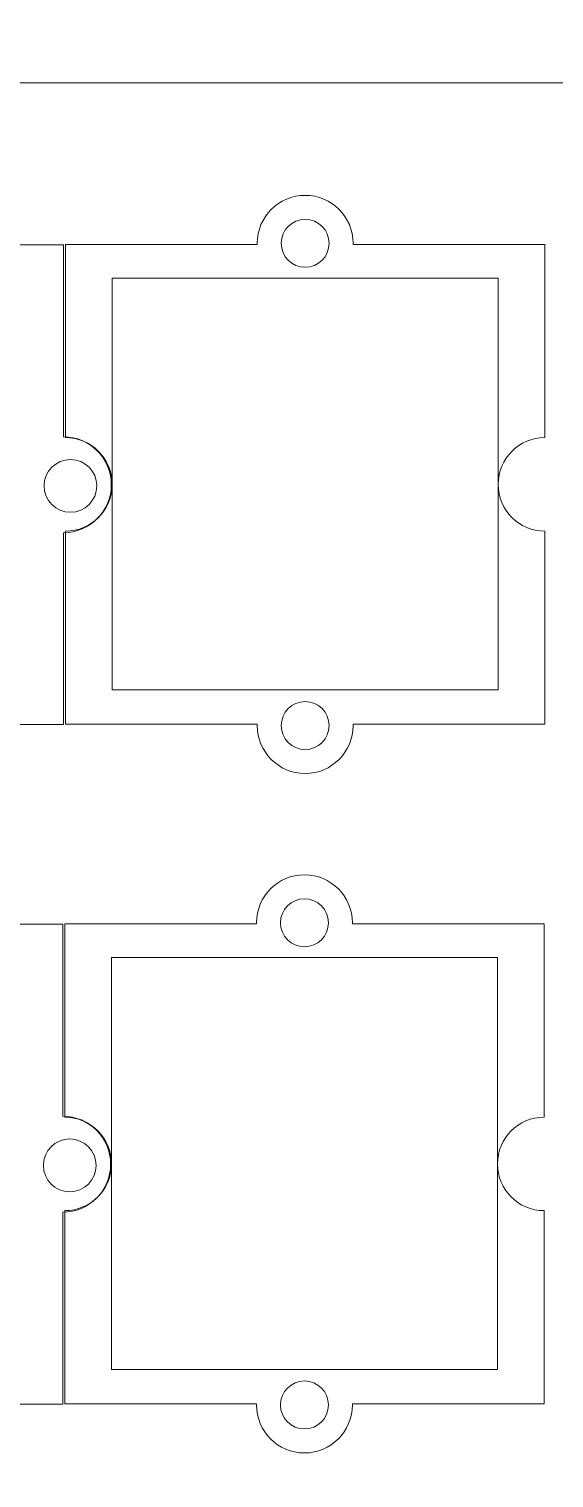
# Model space of a CAD drawing. Header units: millimetres. Extents: x 323 to 983, y 59 to 560.
# Drawn here: x 430.7 to 452.6, y 102.6 to 163 of the extents above; entities that cross this region are included whole.
import ezdxf

# ---------------------------------------------------------------- set-up
doc = ezdxf.new("R2010")
doc.units = ezdxf.units.MM
doc.header["$MEASUREMENT"] = 0
doc.layers.add('layer 1', color=7, linetype='Continuous')

msp = doc.modelspace()

# ---------------------------------------------------------------- linework, layer by layer
at = {"layer": 'layer 1', "color": 142, "lineweight": 9}
msp.add_open_spline([(332.7743, 558.5647), (332.7743, 558.5647), (612.7743, 558.5647), (612.7743, 558.5647), (612.7743, 558.5647), (615.4248, 558.5664), (617.9674, 557.5151), (619.8428, 555.6421), (619.8428, 555.6421), (621.7182, 553.7691), (622.7727, 551.2152), (622.7743, 548.5647), (622.7743, 548.5647), (622.7743, 548.5647), (622.7743, 68.5647), (622.7743, 68.5647), (622.7743, 68.5647), (622.776, 65.9143), (621.7247, 63.3717), (619.8517, 61.4963), (619.8517, 61.4963), (617.9787, 59.6209), (615.4248, 58.5664), (612.7743, 58.5647), (612.7743, 58.5647), (612.7743, 58.5647), (332.7743, 58.5647), (332.7743, 58.5647), (332.7743, 58.5647), (330.1239, 58.5631), (327.5813, 59.6144), (325.7059, 61.4873), (325.7059, 61.4873), (323.8305, 63.3603), (322.776, 65.9143), (322.7743, 68.5647), (322.7743, 68.5647), (322.7743, 68.5647), (322.7743, 548.5647), (322.7743, 548.5647), (322.7743, 548.5647), (322.7727, 551.2152), (323.824, 553.7578), (325.6969, 555.6332), (325.6969, 555.6332), (327.5699, 557.5086), (330.1239, 558.5631), (332.7743, 558.5647)], degree=3, knots=[0, 0, 0, 0, 0.0833333, 0.0833333, 0.0833333, 0.0833333, 0.1666667, 0.1666667, 0.1666667, 0.1666667, 0.25, 0.25, 0.25, 0.25, 0.3333333, 0.3333333, 0.3333333, 0.3333333, 0.4166667, 0.4166667, 0.4166667, 0.4166667, 0.5, 0.5, 0.5, 0.5, 0.5833333, 0.5833333, 0.5833333, 0.5833333, 0.6666667, 0.6666667, 0.6666667, 0.6666667, 0.75, 0.75, 0.75, 0.75, 0.8333333, 0.8333333, 0.8333333, 0.8333333, 0.9166667, 0.9166667, 0.9166667, 0.9166667, 1, 1, 1, 1], dxfattribs=at)
at = {"layer": 'layer 1', "lineweight": 9}
msp.add_open_spline([(383.238, 160.7919), (383.238, 160.7919), (593.3409, 160.7919), (593.3409, 160.7919), (593.3409, 160.7919), (595.9914, 160.7935), (598.534, 159.7422), (600.4094, 157.8693), (600.4094, 157.8693), (602.2847, 155.9963), (603.3393, 153.4423), (603.3409, 150.7919), (603.3409, 150.7919), (603.3409, 150.7919), (603.3409, 78.6181), (603.3409, 78.6181), (603.3409, 78.6181), (603.3426, 75.9676), (602.2913, 73.425), (600.4183, 71.5496), (600.4183, 71.5496), (598.5453, 69.6743), (595.9914, 68.6198), (593.3409, 68.6181), (593.3409, 68.6181), (593.3409, 68.6181), (356.6204, 68.6181), (356.6204, 68.6181), (356.6204, 68.6181), (353.9699, 68.6164), (351.4273, 69.6677), (349.552, 71.5407), (349.552, 71.5407), (347.6766, 73.4137), (346.6221, 75.9676), (346.6204, 78.6181), (346.6204, 78.6181), (346.6204, 78.6181), (346.6204, 150.7919), (346.6204, 150.7919), (346.6204, 150.7919), (346.6188, 153.4423), (347.67, 155.9849), (349.543, 157.8603), (349.543, 157.8603), (351.416, 159.7357), (353.9699, 160.7902), (356.6204, 160.7919), (356.6204, 160.7919), (356.6204, 160.7919), (383.238, 160.7919), (383.238, 160.7919)], degree=3, knots=[0, 0, 0, 0, 0.0769231, 0.0769231, 0.0769231, 0.0769231, 0.1538462, 0.1538462, 0.1538462, 0.1538462, 0.2307692, 0.2307692, 0.2307692, 0.2307692, 0.3076923, 0.3076923, 0.3076923, 0.3076923, 0.3846154, 0.3846154, 0.3846154, 0.3846154, 0.4615385, 0.4615385, 0.4615385, 0.4615385, 0.5384615, 0.5384615, 0.5384615, 0.5384615, 0.6153846, 0.6153846, 0.6153846, 0.6153846, 0.6923077, 0.6923077, 0.6923077, 0.6923077, 0.7692308, 0.7692308, 0.7692308, 0.7692308, 0.8461538, 0.8461538, 0.8461538, 0.8461538, 0.9230769, 0.9230769, 0.9230769, 0.9230769, 1, 1, 1, 1], dxfattribs=at)
at = {"layer": 'layer 1', "color": 22, "lineweight": 9}
for points, knots in [([(412.0927, 154.032), (412.0927, 154.032), (420.0927, 154.032), (420.0927, 154.032), (420.0927, 154.032), (420.0927, 152.9276), (420.9883, 152.032), (422.0928, 152.032), (422.0928, 152.032), (423.1971, 152.032), (424.0927, 152.9276), (424.0927, 154.032), (424.0927, 154.032), (424.0927, 154.032), (432.0927, 154.032), (432.0927, 154.032), (432.0927, 154.032), (432.0927, 154.032), (432.0927, 146.032), (432.0927, 146.032), (432.0927, 146.032), (432.0927, 146.032), (432.0928, 146.032), (432.0928, 146.032), (432.0928, 146.032), (433.1971, 146.032), (434.0927, 145.1364), (434.0927, 144.032), (434.0927, 144.032), (434.0927, 142.9276), (433.1971, 142.032), (432.0928, 142.032), (432.0928, 142.032), (432.0928, 142.032), (432.0927, 142.032), (432.0927, 142.032), (432.0927, 142.032), (432.0927, 142.032), (432.0927, 134.032), (432.0927, 134.032), (432.0927, 134.032), (432.0927, 134.032), (424.0927, 134.032), (424.0927, 134.032), (424.0927, 134.032), (424.0927, 135.1364), (423.1971, 136.032), (422.0928, 136.032), (422.0928, 136.032), (420.9883, 136.032), (420.0927, 135.1364), (420.0927, 134.032), (420.0927, 134.032), (420.0927, 134.032), (412.0927, 134.032), (412.0927, 134.032), (412.0927, 134.032), (412.0927, 134.032), (404.0927, 134.032), (404.0927, 134.032), (404.0927, 134.032), (404.0927, 132.9276), (403.1971, 132.032), (402.0928, 132.032), (402.0928, 132.032), (400.9883, 132.032), (400.0927, 132.9276), (400.0927, 134.032), (400.0927, 134.032), (400.0927, 134.032), (392.0927, 134.032), (392.0927, 134.032), (392.0927, 134.032), (392.0927, 134.032), (392.0927, 142.032), (392.0927, 142.032), (392.0927, 142.032), (392.0927, 142.032), (392.0928, 142.032), (392.0928, 142.032), (392.0928, 142.032), (393.1971, 142.032), (394.0927, 142.9276), (394.0927, 144.032), (394.0927, 144.032), (394.0927, 145.1364), (393.1971, 146.032), (392.0928, 146.032), (392.0928, 146.032), (392.0928, 146.032), (392.0927, 146.032), (392.0927, 146.032), (392.0927, 146.032), (392.0927, 146.032), (392.0927, 154.032), (392.0927, 154.032), (392.0927, 154.032), (392.0927, 154.032), (400.0927, 154.032), (400.0927, 154.032), (400.0927, 154.032), (400.0927, 155.1364), (400.9883, 156.032), (402.0928, 156.032), (402.0928, 156.032), (403.1971, 156.032), (404.0927, 155.1364), (404.0927, 154.032), (404.0927, 154.032), (404.0927, 154.032), (412.0927, 154.032), (412.0927, 154.032)], [0, 0, 0, 0, 0.0357143, 0.0357143, 0.0357143, 0.0357143, 0.0714286, 0.0714286, 0.0714286, 0.0714286, 0.1071429, 0.1071429, 0.1071429, 0.1071429, 0.1428571, 0.1428571, 0.1428571, 0.1428571, 0.1785714, 0.1785714, 0.1785714, 0.1785714, 0.2142857, 0.2142857, 0.2142857, 0.2142857, 0.25, 0.25, 0.25, 0.25, 0.2857143, 0.2857143, 0.2857143, 0.2857143, 0.3214286, 0.3214286, 0.3214286, 0.3214286, 0.3571429, 0.3571429, 0.3571429, 0.3571429, 0.3928571, 0.3928571, 0.3928571, 0.3928571, 0.4285714, 0.4285714, 0.4285714, 0.4285714, 0.4642857, 0.4642857, 0.4642857, 0.4642857, 0.5, 0.5, 0.5, 0.5, 0.5357143, 0.5357143, 0.5357143, 0.5357143, 0.5714286, 0.5714286, 0.5714286, 0.5714286, 0.6071429, 0.6071429, 0.6071429, 0.6071429, 0.6428571, 0.6428571, 0.6428571, 0.6428571, 0.6785714, 0.6785714, 0.6785714, 0.6785714, 0.7142857, 0.7142857, 0.7142857, 0.7142857, 0.75, 0.75, 0.75, 0.75, 0.7857143, 0.7857143, 0.7857143, 0.7857143, 0.8214286, 0.8214286, 0.8214286, 0.8214286, 0.8571429, 0.8571429, 0.8571429, 0.8571429, 0.8928571, 0.8928571, 0.8928571, 0.8928571, 0.9285714, 0.9285714, 0.9285714, 0.9285714, 0.9642857, 0.9642857, 0.9642857, 0.9642857, 1, 1, 1, 1]), ([(440.1797, 133.9959), (440.1797, 133.9959), (440.1804, 134.0451), (440.1804, 134.0451), (440.1804, 134.0451), (440.1804, 134.0451), (432.1797, 134.0451), (432.1797, 134.0451), (432.1797, 134.0451), (432.1797, 134.0451), (432.1797, 142.0951), (432.1797, 142.0951), (432.1797, 142.0951), (433.2564, 142.0951), (434.1297, 142.9684), (434.1297, 144.0451), (434.1297, 144.0451), (434.1297, 145.1218), (433.2564, 145.9951), (432.1797, 145.9951), (432.1797, 145.9951), (432.1797, 145.9951), (432.1797, 154.0451), (432.1797, 154.0451), (432.1797, 154.0451), (432.1797, 154.0451), (440.1804, 154.0451), (440.1804, 154.0451), (440.1804, 154.0451), (440.1804, 154.0451), (440.1797, 154.0951), (440.1797, 154.0951), (440.1797, 154.0951), (440.1797, 155.1994), (441.0754, 156.0951), (442.1797, 156.0951), (442.1797, 156.0951), (443.284, 156.0951), (444.1797, 155.1994), (444.1797, 154.0951), (444.1797, 154.0951), (444.1797, 154.0951), (444.179, 154.0451), (444.179, 154.0451), (444.179, 154.0451), (444.179, 154.0451), (452.1797, 154.0451), (452.1797, 154.0451), (452.1797, 154.0451), (452.1797, 154.0451), (452.1797, 145.9951), (452.1797, 145.9951), (452.1797, 145.9951), (451.103, 145.9951), (450.2297, 145.1218), (450.2297, 144.0451), (450.2297, 144.0451), (450.2297, 142.9684), (451.103, 142.0951), (452.1797, 142.0951), (452.1797, 142.0951), (452.1797, 142.0951), (452.1797, 134.0451), (452.1797, 134.0451), (452.1797, 134.0451), (452.1797, 134.0451), (444.179, 134.0451), (444.179, 134.0451), (444.179, 134.0451), (444.179, 134.0451), (444.1797, 133.9959), (444.1797, 133.9959), (444.1797, 133.9959), (444.1797, 132.8916), (443.284, 131.9951), (442.1797, 131.9951), (442.1797, 131.9951), (441.0754, 131.9951), (440.1797, 132.8916), (440.1797, 133.9959)], [0, 0, 0, 0, 0.05, 0.05, 0.05, 0.05, 0.1, 0.1, 0.1, 0.1, 0.15, 0.15, 0.15, 0.15, 0.2, 0.2, 0.2, 0.2, 0.25, 0.25, 0.25, 0.25, 0.3, 0.3, 0.3, 0.3, 0.35, 0.35, 0.35, 0.35, 0.4, 0.4, 0.4, 0.4, 0.45, 0.45, 0.45, 0.45, 0.5, 0.5, 0.5, 0.5, 0.55, 0.55, 0.55, 0.55, 0.6, 0.6, 0.6, 0.6, 0.65, 0.65, 0.65, 0.65, 0.7, 0.7, 0.7, 0.7, 0.75, 0.75, 0.75, 0.75, 0.8, 0.8, 0.8, 0.8, 0.85, 0.85, 0.85, 0.85, 0.9, 0.9, 0.9, 0.9, 0.95, 0.95, 0.95, 0.95, 1, 1, 1, 1]), ([(412.0634, 125.7087), (412.0634, 125.7087), (420.0634, 125.7087), (420.0634, 125.7087), (420.0634, 125.7087), (420.0634, 124.6043), (420.959, 123.7087), (422.0635, 123.7087), (422.0635, 123.7087), (423.1678, 123.7087), (424.0634, 124.6043), (424.0634, 125.7087), (424.0634, 125.7087), (424.0634, 125.7087), (432.0634, 125.7087), (432.0634, 125.7087), (432.0634, 125.7087), (432.0634, 125.7087), (432.0634, 117.7087), (432.0634, 117.7087), (432.0634, 117.7087), (432.0634, 117.7087), (432.0635, 117.7087), (432.0635, 117.7087), (432.0635, 117.7087), (433.1678, 117.7087), (434.0634, 116.8131), (434.0634, 115.7087), (434.0634, 115.7087), (434.0634, 114.6043), (433.1678, 113.7087), (432.0635, 113.7087), (432.0635, 113.7087), (432.0635, 113.7087), (432.0634, 113.7087), (432.0634, 113.7087), (432.0634, 113.7087), (432.0634, 113.7087), (432.0634, 105.7087), (432.0634, 105.7087), (432.0634, 105.7087), (432.0634, 105.7087), (424.0634, 105.7087), (424.0634, 105.7087), (424.0634, 105.7087), (424.0634, 106.8131), (423.1678, 107.7087), (422.0635, 107.7087), (422.0635, 107.7087), (420.959, 107.7087), (420.0634, 106.8131), (420.0634, 105.7087), (420.0634, 105.7087), (420.0634, 105.7087), (412.0634, 105.7087), (412.0634, 105.7087), (412.0634, 105.7087), (412.0634, 105.7087), (404.0634, 105.7087), (404.0634, 105.7087), (404.0634, 105.7087), (404.0634, 104.6043), (403.1678, 103.7087), (402.0635, 103.7087), (402.0635, 103.7087), (400.959, 103.7087), (400.0634, 104.6043), (400.0634, 105.7087), (400.0634, 105.7087), (400.0634, 105.7087), (392.0634, 105.7087), (392.0634, 105.7087), (392.0634, 105.7087), (392.0634, 105.7087), (392.0634, 113.7087), (392.0634, 113.7087), (392.0634, 113.7087), (392.0634, 113.7087), (392.0635, 113.7087), (392.0635, 113.7087), (392.0635, 113.7087), (393.1678, 113.7087), (394.0634, 114.6043), (394.0634, 115.7087), (394.0634, 115.7087), (394.0634, 116.8131), (393.1678, 117.7087), (392.0635, 117.7087), (392.0635, 117.7087), (392.0635, 117.7087), (392.0634, 117.7087), (392.0634, 117.7087), (392.0634, 117.7087), (392.0634, 117.7087), (392.0634, 125.7087), (392.0634, 125.7087), (392.0634, 125.7087), (392.0634, 125.7087), (400.0634, 125.7087), (400.0634, 125.7087), (400.0634, 125.7087), (400.0634, 126.8131), (400.959, 127.7087), (402.0635, 127.7087), (402.0635, 127.7087), (403.1678, 127.7087), (404.0634, 126.8131), (404.0634, 125.7087), (404.0634, 125.7087), (404.0634, 125.7087), (412.0634, 125.7087), (412.0634, 125.7087)], [0, 0, 0, 0, 0.0357143, 0.0357143, 0.0357143, 0.0357143, 0.0714286, 0.0714286, 0.0714286, 0.0714286, 0.1071429, 0.1071429, 0.1071429, 0.1071429, 0.1428571, 0.1428571, 0.1428571, 0.1428571, 0.1785714, 0.1785714, 0.1785714, 0.1785714, 0.2142857, 0.2142857, 0.2142857, 0.2142857, 0.25, 0.25, 0.25, 0.25, 0.2857143, 0.2857143, 0.2857143, 0.2857143, 0.3214286, 0.3214286, 0.3214286, 0.3214286, 0.3571429, 0.3571429, 0.3571429, 0.3571429, 0.3928571, 0.3928571, 0.3928571, 0.3928571, 0.4285714, 0.4285714, 0.4285714, 0.4285714, 0.4642857, 0.4642857, 0.4642857, 0.4642857, 0.5, 0.5, 0.5, 0.5, 0.5357143, 0.5357143, 0.5357143, 0.5357143, 0.5714286, 0.5714286, 0.5714286, 0.5714286, 0.6071429, 0.6071429, 0.6071429, 0.6071429, 0.6428571, 0.6428571, 0.6428571, 0.6428571, 0.6785714, 0.6785714, 0.6785714, 0.6785714, 0.7142857, 0.7142857, 0.7142857, 0.7142857, 0.75, 0.75, 0.75, 0.75, 0.7857143, 0.7857143, 0.7857143, 0.7857143, 0.8214286, 0.8214286, 0.8214286, 0.8214286, 0.8571429, 0.8571429, 0.8571429, 0.8571429, 0.8928571, 0.8928571, 0.8928571, 0.8928571, 0.9285714, 0.9285714, 0.9285714, 0.9285714, 0.9642857, 0.9642857, 0.9642857, 0.9642857, 1, 1, 1, 1]), ([(440.1505, 105.6726), (440.1505, 105.6726), (440.1512, 105.7218), (440.1512, 105.7218), (440.1512, 105.7218), (440.1512, 105.7218), (432.1505, 105.7218), (432.1505, 105.7218), (432.1505, 105.7218), (432.1505, 105.7218), (432.1505, 113.7718), (432.1505, 113.7718), (432.1505, 113.7718), (433.2272, 113.7718), (434.1005, 114.6451), (434.1005, 115.7218), (434.1005, 115.7218), (434.1005, 116.7985), (433.2272, 117.6718), (432.1505, 117.6718), (432.1505, 117.6718), (432.1505, 117.6718), (432.1505, 125.7218), (432.1505, 125.7218), (432.1505, 125.7218), (432.1505, 125.7218), (440.1512, 125.7218), (440.1512, 125.7218), (440.1512, 125.7218), (440.1512, 125.7218), (440.1505, 125.7718), (440.1505, 125.7718), (440.1505, 125.7718), (440.1505, 126.8761), (441.0462, 127.7718), (442.1505, 127.7718), (442.1505, 127.7718), (443.2548, 127.7718), (444.1505, 126.8761), (444.1505, 125.7718), (444.1505, 125.7718), (444.1505, 125.7718), (444.1498, 125.7218), (444.1498, 125.7218), (444.1498, 125.7218), (444.1498, 125.7218), (452.1505, 125.7218), (452.1505, 125.7218), (452.1505, 125.7218), (452.1505, 125.7218), (452.1505, 117.6718), (452.1505, 117.6718), (452.1505, 117.6718), (451.0738, 117.6718), (450.2005, 116.7985), (450.2005, 115.7218), (450.2005, 115.7218), (450.2005, 114.6451), (451.0738, 113.7718), (452.1505, 113.7718), (452.1505, 113.7718), (452.1505, 113.7718), (452.1505, 105.7218), (452.1505, 105.7218), (452.1505, 105.7218), (452.1505, 105.7218), (444.1498, 105.7218), (444.1498, 105.7218), (444.1498, 105.7218), (444.1498, 105.7218), (444.1505, 105.6726), (444.1505, 105.6726), (444.1505, 105.6726), (444.1505, 104.5683), (443.2548, 103.6718), (442.1505, 103.6718), (442.1505, 103.6718), (441.0462, 103.6718), (440.1505, 104.5683), (440.1505, 105.6726)], [0, 0, 0, 0, 0.05, 0.05, 0.05, 0.05, 0.1, 0.1, 0.1, 0.1, 0.15, 0.15, 0.15, 0.15, 0.2, 0.2, 0.2, 0.2, 0.25, 0.25, 0.25, 0.25, 0.3, 0.3, 0.3, 0.3, 0.35, 0.35, 0.35, 0.35, 0.4, 0.4, 0.4, 0.4, 0.45, 0.45, 0.45, 0.45, 0.5, 0.5, 0.5, 0.5, 0.55, 0.55, 0.55, 0.55, 0.6, 0.6, 0.6, 0.6, 0.65, 0.65, 0.65, 0.65, 0.7, 0.7, 0.7, 0.7, 0.75, 0.75, 0.75, 0.75, 0.8, 0.8, 0.8, 0.8, 0.85, 0.85, 0.85, 0.85, 0.9, 0.9, 0.9, 0.9, 0.95, 0.95, 0.95, 0.95, 1, 1, 1, 1])]:
    msp.add_open_spline(points, degree=3, knots=knots, dxfattribs=at)
at = {"layer": 'layer 1', "color": 250, "lineweight": 9}
for points, knots in [([(441.1797, 154.0951), (441.1797, 153.543), (441.6276, 153.0951), (442.1797, 153.0951), (442.1797, 153.0951), (442.7319, 153.0951), (443.1797, 153.543), (443.1797, 154.0951), (443.1797, 154.0951), (443.1797, 154.6473), (442.7319, 155.0951), (442.1797, 155.0951), (442.1797, 155.0951), (441.6276, 155.0951), (441.1797, 154.6473), (441.1797, 154.0951)], [0, 0, 0, 0, 0.25, 0.25, 0.25, 0.25, 0.5, 0.5, 0.5, 0.5, 0.75, 0.75, 0.75, 0.75, 1, 1, 1, 1]), ([(434.1297, 135.4783), (434.1297, 135.4783), (450.2297, 135.4783), (450.2297, 135.4783), (450.2297, 135.4783), (450.2297, 135.4783), (450.2297, 152.6483), (450.2297, 152.6483), (450.2297, 152.6483), (450.2297, 152.6483), (434.1297, 152.6483), (434.1297, 152.6483), (434.1297, 152.6483), (434.1297, 152.6483), (434.1297, 135.4783), (434.1297, 135.4783), (434.1297, 135.4783), (434.1297, 135.4783), (434.1297, 135.4783), (434.1297, 135.4783)], [0, 0, 0, 0, 0.2, 0.2, 0.2, 0.2, 0.4, 0.4, 0.4, 0.4, 0.6, 0.6, 0.6, 0.6, 0.8, 0.8, 0.8, 0.8, 1, 1, 1, 1]), ([(432.3861, 145.0838), (431.7786, 145.0838), (431.2861, 144.5913), (431.2861, 143.9838), (431.2861, 143.9838), (431.2861, 143.3763), (431.7786, 142.8838), (432.3861, 142.8838), (432.3861, 142.8838), (432.9936, 142.8838), (433.4861, 143.3763), (433.4861, 143.9838), (433.4861, 143.9838), (433.4861, 144.5913), (432.9936, 145.0838), (432.3861, 145.0838)], [0, 0, 0, 0, 0.25, 0.25, 0.25, 0.25, 0.5, 0.5, 0.5, 0.5, 0.75, 0.75, 0.75, 0.75, 1, 1, 1, 1]), ([(432.3861, 145.0838), (431.7786, 145.0838), (431.2861, 144.5913), (431.2861, 143.9838), (431.2861, 143.9838), (431.2861, 143.3763), (431.7786, 142.8838), (432.3861, 142.8838), (432.3861, 142.8838), (432.9936, 142.8838), (433.4861, 143.3763), (433.4861, 143.9838), (433.4861, 143.9838), (433.4861, 144.5913), (432.9936, 145.0838), (432.3861, 145.0838)], [0, 0, 0, 0, 0.25, 0.25, 0.25, 0.25, 0.5, 0.5, 0.5, 0.5, 0.75, 0.75, 0.75, 0.75, 1, 1, 1, 1]), ([(432.3861, 145.0838), (431.7786, 145.0838), (431.2861, 144.5913), (431.2861, 143.9838), (431.2861, 143.9838), (431.2861, 143.3763), (431.7786, 142.8838), (432.3861, 142.8838), (432.3861, 142.8838), (432.9936, 142.8838), (433.4861, 143.3763), (433.4861, 143.9838), (433.4861, 143.9838), (433.4861, 144.5913), (432.9936, 145.0838), (432.3861, 145.0838)], [0, 0, 0, 0, 0.25, 0.25, 0.25, 0.25, 0.5, 0.5, 0.5, 0.5, 0.75, 0.75, 0.75, 0.75, 1, 1, 1, 1]), ([(432.3861, 145.0838), (431.7786, 145.0838), (431.2861, 144.5913), (431.2861, 143.9838), (431.2861, 143.9838), (431.2861, 143.3763), (431.7786, 142.8838), (432.3861, 142.8838), (432.3861, 142.8838), (432.9936, 142.8838), (433.4861, 143.3763), (433.4861, 143.9838), (433.4861, 143.9838), (433.4861, 144.5913), (432.9936, 145.0838), (432.3861, 145.0838)], [0, 0, 0, 0, 0.25, 0.25, 0.25, 0.25, 0.5, 0.5, 0.5, 0.5, 0.75, 0.75, 0.75, 0.75, 1, 1, 1, 1]), ([(432.3861, 145.0838), (431.7786, 145.0838), (431.2861, 144.5913), (431.2861, 143.9838), (431.2861, 143.9838), (431.2861, 143.3763), (431.7786, 142.8838), (432.3861, 142.8838), (432.3861, 142.8838), (432.9936, 142.8838), (433.4861, 143.3763), (433.4861, 143.9838), (433.4861, 143.9838), (433.4861, 144.5913), (432.9936, 145.0838), (432.3861, 145.0838)], [0, 0, 0, 0, 0.25, 0.25, 0.25, 0.25, 0.5, 0.5, 0.5, 0.5, 0.75, 0.75, 0.75, 0.75, 1, 1, 1, 1]), ([(432.3861, 145.0838), (431.7786, 145.0838), (431.2861, 144.5913), (431.2861, 143.9838), (431.2861, 143.9838), (431.2861, 143.3763), (431.7786, 142.8838), (432.3861, 142.8838), (432.3861, 142.8838), (432.9936, 142.8838), (433.4861, 143.3763), (433.4861, 143.9838), (433.4861, 143.9838), (433.4861, 144.5913), (432.9936, 145.0838), (432.3861, 145.0838)], [0, 0, 0, 0, 0.25, 0.25, 0.25, 0.25, 0.5, 0.5, 0.5, 0.5, 0.75, 0.75, 0.75, 0.75, 1, 1, 1, 1]), ([(432.3861, 145.0838), (431.7786, 145.0838), (431.2861, 144.5913), (431.2861, 143.9838), (431.2861, 143.9838), (431.2861, 143.3763), (431.7786, 142.8838), (432.3861, 142.8838), (432.3861, 142.8838), (432.9936, 142.8838), (433.4861, 143.3763), (433.4861, 143.9838), (433.4861, 143.9838), (433.4861, 144.5913), (432.9936, 145.0838), (432.3861, 145.0838)], [0, 0, 0, 0, 0.25, 0.25, 0.25, 0.25, 0.5, 0.5, 0.5, 0.5, 0.75, 0.75, 0.75, 0.75, 1, 1, 1, 1]), ([(432.3861, 145.0838), (431.7786, 145.0838), (431.2861, 144.5913), (431.2861, 143.9838), (431.2861, 143.9838), (431.2861, 143.3763), (431.7786, 142.8838), (432.3861, 142.8838), (432.3861, 142.8838), (432.9936, 142.8838), (433.4861, 143.3763), (433.4861, 143.9838), (433.4861, 143.9838), (433.4861, 144.5913), (432.9936, 145.0838), (432.3861, 145.0838)], [0, 0, 0, 0, 0.25, 0.25, 0.25, 0.25, 0.5, 0.5, 0.5, 0.5, 0.75, 0.75, 0.75, 0.75, 1, 1, 1, 1]), ([(432.3861, 145.0838), (431.7786, 145.0838), (431.2861, 144.5913), (431.2861, 143.9838), (431.2861, 143.9838), (431.2861, 143.3763), (431.7786, 142.8838), (432.3861, 142.8838), (432.3861, 142.8838), (432.9936, 142.8838), (433.4861, 143.3763), (433.4861, 143.9838), (433.4861, 143.9838), (433.4861, 144.5913), (432.9936, 145.0838), (432.3861, 145.0838)], [0, 0, 0, 0, 0.25, 0.25, 0.25, 0.25, 0.5, 0.5, 0.5, 0.5, 0.75, 0.75, 0.75, 0.75, 1, 1, 1, 1]), ([(432.3861, 145.0838), (431.7786, 145.0838), (431.2861, 144.5913), (431.2861, 143.9838), (431.2861, 143.9838), (431.2861, 143.3763), (431.7786, 142.8838), (432.3861, 142.8838), (432.3861, 142.8838), (432.9936, 142.8838), (433.4861, 143.3763), (433.4861, 143.9838), (433.4861, 143.9838), (433.4861, 144.5913), (432.9936, 145.0838), (432.3861, 145.0838)], [0, 0, 0, 0, 0.25, 0.25, 0.25, 0.25, 0.5, 0.5, 0.5, 0.5, 0.75, 0.75, 0.75, 0.75, 1, 1, 1, 1]), ([(432.3861, 145.0838), (431.7786, 145.0838), (431.2861, 144.5913), (431.2861, 143.9838), (431.2861, 143.9838), (431.2861, 143.3763), (431.7786, 142.8838), (432.3861, 142.8838), (432.3861, 142.8838), (432.9936, 142.8838), (433.4861, 143.3763), (433.4861, 143.9838), (433.4861, 143.9838), (433.4861, 144.5913), (432.9936, 145.0838), (432.3861, 145.0838)], [0, 0, 0, 0, 0.25, 0.25, 0.25, 0.25, 0.5, 0.5, 0.5, 0.5, 0.75, 0.75, 0.75, 0.75, 1, 1, 1, 1]), ([(432.3861, 145.0838), (431.7786, 145.0838), (431.2861, 144.5913), (431.2861, 143.9838), (431.2861, 143.9838), (431.2861, 143.3763), (431.7786, 142.8838), (432.3861, 142.8838), (432.3861, 142.8838), (432.9936, 142.8838), (433.4861, 143.3763), (433.4861, 143.9838), (433.4861, 143.9838), (433.4861, 144.5913), (432.9936, 145.0838), (432.3861, 145.0838)], [0, 0, 0, 0, 0.25, 0.25, 0.25, 0.25, 0.5, 0.5, 0.5, 0.5, 0.75, 0.75, 0.75, 0.75, 1, 1, 1, 1]), ([(432.3861, 145.0838), (431.7786, 145.0838), (431.2861, 144.5913), (431.2861, 143.9838), (431.2861, 143.9838), (431.2861, 143.3763), (431.7786, 142.8838), (432.3861, 142.8838), (432.3861, 142.8838), (432.9936, 142.8838), (433.4861, 143.3763), (433.4861, 143.9838), (433.4861, 143.9838), (433.4861, 144.5913), (432.9936, 145.0838), (432.3861, 145.0838)], [0, 0, 0, 0, 0.25, 0.25, 0.25, 0.25, 0.5, 0.5, 0.5, 0.5, 0.75, 0.75, 0.75, 0.75, 1, 1, 1, 1]), ([(432.3861, 145.0838), (431.7786, 145.0838), (431.2861, 144.5913), (431.2861, 143.9838), (431.2861, 143.9838), (431.2861, 143.3763), (431.7786, 142.8838), (432.3861, 142.8838), (432.3861, 142.8838), (432.9936, 142.8838), (433.4861, 143.3763), (433.4861, 143.9838), (433.4861, 143.9838), (433.4861, 144.5913), (432.9936, 145.0838), (432.3861, 145.0838)], [0, 0, 0, 0, 0.25, 0.25, 0.25, 0.25, 0.5, 0.5, 0.5, 0.5, 0.75, 0.75, 0.75, 0.75, 1, 1, 1, 1]), ([(432.3861, 145.0838), (431.7786, 145.0838), (431.2861, 144.5913), (431.2861, 143.9838), (431.2861, 143.9838), (431.2861, 143.3763), (431.7786, 142.8838), (432.3861, 142.8838), (432.3861, 142.8838), (432.9936, 142.8838), (433.4861, 143.3763), (433.4861, 143.9838), (433.4861, 143.9838), (433.4861, 144.5913), (432.9936, 145.0838), (432.3861, 145.0838)], [0, 0, 0, 0, 0.25, 0.25, 0.25, 0.25, 0.5, 0.5, 0.5, 0.5, 0.75, 0.75, 0.75, 0.75, 1, 1, 1, 1]), ([(432.3861, 145.0838), (431.7786, 145.0838), (431.2861, 144.5913), (431.2861, 143.9838), (431.2861, 143.9838), (431.2861, 143.3763), (431.7786, 142.8838), (432.3861, 142.8838), (432.3861, 142.8838), (432.9936, 142.8838), (433.4861, 143.3763), (433.4861, 143.9838), (433.4861, 143.9838), (433.4861, 144.5913), (432.9936, 145.0838), (432.3861, 145.0838)], [0, 0, 0, 0, 0.25, 0.25, 0.25, 0.25, 0.5, 0.5, 0.5, 0.5, 0.75, 0.75, 0.75, 0.75, 1, 1, 1, 1]), ([(432.3861, 145.0838), (431.7786, 145.0838), (431.2861, 144.5913), (431.2861, 143.9838), (431.2861, 143.9838), (431.2861, 143.3763), (431.7786, 142.8838), (432.3861, 142.8838), (432.3861, 142.8838), (432.9936, 142.8838), (433.4861, 143.3763), (433.4861, 143.9838), (433.4861, 143.9838), (433.4861, 144.5913), (432.9936, 145.0838), (432.3861, 145.0838)], [0, 0, 0, 0, 0.25, 0.25, 0.25, 0.25, 0.5, 0.5, 0.5, 0.5, 0.75, 0.75, 0.75, 0.75, 1, 1, 1, 1]), ([(432.3861, 145.0838), (431.7786, 145.0838), (431.2861, 144.5913), (431.2861, 143.9838), (431.2861, 143.9838), (431.2861, 143.3763), (431.7786, 142.8838), (432.3861, 142.8838), (432.3861, 142.8838), (432.9936, 142.8838), (433.4861, 143.3763), (433.4861, 143.9838), (433.4861, 143.9838), (433.4861, 144.5913), (432.9936, 145.0838), (432.3861, 145.0838)], [0, 0, 0, 0, 0.25, 0.25, 0.25, 0.25, 0.5, 0.5, 0.5, 0.5, 0.75, 0.75, 0.75, 0.75, 1, 1, 1, 1]), ([(432.3861, 145.0838), (431.7786, 145.0838), (431.2861, 144.5913), (431.2861, 143.9838), (431.2861, 143.9838), (431.2861, 143.3763), (431.7786, 142.8838), (432.3861, 142.8838), (432.3861, 142.8838), (432.9936, 142.8838), (433.4861, 143.3763), (433.4861, 143.9838), (433.4861, 143.9838), (433.4861, 144.5913), (432.9936, 145.0838), (432.3861, 145.0838)], [0, 0, 0, 0, 0.25, 0.25, 0.25, 0.25, 0.5, 0.5, 0.5, 0.5, 0.75, 0.75, 0.75, 0.75, 1, 1, 1, 1]), ([(432.3861, 145.0838), (431.7786, 145.0838), (431.2861, 144.5913), (431.2861, 143.9838), (431.2861, 143.9838), (431.2861, 143.3763), (431.7786, 142.8838), (432.3861, 142.8838), (432.3861, 142.8838), (432.9936, 142.8838), (433.4861, 143.3763), (433.4861, 143.9838), (433.4861, 143.9838), (433.4861, 144.5913), (432.9936, 145.0838), (432.3861, 145.0838)], [0, 0, 0, 0, 0.25, 0.25, 0.25, 0.25, 0.5, 0.5, 0.5, 0.5, 0.75, 0.75, 0.75, 0.75, 1, 1, 1, 1]), ([(432.3861, 145.0838), (431.7786, 145.0838), (431.2861, 144.5913), (431.2861, 143.9838), (431.2861, 143.9838), (431.2861, 143.3763), (431.7786, 142.8838), (432.3861, 142.8838), (432.3861, 142.8838), (432.9936, 142.8838), (433.4861, 143.3763), (433.4861, 143.9838), (433.4861, 143.9838), (433.4861, 144.5913), (432.9936, 145.0838), (432.3861, 145.0838)], [0, 0, 0, 0, 0.25, 0.25, 0.25, 0.25, 0.5, 0.5, 0.5, 0.5, 0.75, 0.75, 0.75, 0.75, 1, 1, 1, 1]), ([(441.1797, 133.9956), (441.1797, 134.5478), (441.6276, 134.9956), (442.1797, 134.9956), (442.1797, 134.9956), (442.7318, 134.9956), (443.1797, 134.5478), (443.1797, 133.9956), (443.1797, 133.9956), (443.1797, 133.4435), (442.7318, 132.9956), (442.1797, 132.9956), (442.1797, 132.9956), (441.6276, 132.9956), (441.1797, 133.4435), (441.1797, 133.9956)], [0, 0, 0, 0, 0.25, 0.25, 0.25, 0.25, 0.5, 0.5, 0.5, 0.5, 0.75, 0.75, 0.75, 0.75, 1, 1, 1, 1]), ([(441.1505, 125.7718), (441.1505, 125.2197), (441.5984, 124.7718), (442.1505, 124.7718), (442.1505, 124.7718), (442.7027, 124.7718), (443.1505, 125.2197), (443.1505, 125.7718), (443.1505, 125.7718), (443.1505, 126.324), (442.7027, 126.7718), (442.1505, 126.7718), (442.1505, 126.7718), (441.5984, 126.7718), (441.1505, 126.324), (441.1505, 125.7718)], [0, 0, 0, 0, 0.25, 0.25, 0.25, 0.25, 0.5, 0.5, 0.5, 0.5, 0.75, 0.75, 0.75, 0.75, 1, 1, 1, 1]), ([(434.1005, 107.155), (434.1005, 107.155), (450.2005, 107.155), (450.2005, 107.155), (450.2005, 107.155), (450.2005, 107.155), (450.2005, 124.325), (450.2005, 124.325), (450.2005, 124.325), (450.2005, 124.325), (434.1005, 124.325), (434.1005, 124.325), (434.1005, 124.325), (434.1005, 124.325), (434.1005, 107.155), (434.1005, 107.155), (434.1005, 107.155), (434.1005, 107.155), (434.1005, 107.155), (434.1005, 107.155)], [0, 0, 0, 0, 0.2, 0.2, 0.2, 0.2, 0.4, 0.4, 0.4, 0.4, 0.6, 0.6, 0.6, 0.6, 0.8, 0.8, 0.8, 0.8, 1, 1, 1, 1]), ([(432.3568, 116.7605), (431.7493, 116.7605), (431.2568, 116.268), (431.2568, 115.6605), (431.2568, 115.6605), (431.2568, 115.053), (431.7493, 114.5605), (432.3568, 114.5605), (432.3568, 114.5605), (432.9643, 114.5605), (433.4568, 115.053), (433.4568, 115.6605), (433.4568, 115.6605), (433.4568, 116.268), (432.9643, 116.7605), (432.3568, 116.7605)], [0, 0, 0, 0, 0.25, 0.25, 0.25, 0.25, 0.5, 0.5, 0.5, 0.5, 0.75, 0.75, 0.75, 0.75, 1, 1, 1, 1]), ([(432.3568, 116.7605), (431.7493, 116.7605), (431.2568, 116.268), (431.2568, 115.6605), (431.2568, 115.6605), (431.2568, 115.053), (431.7493, 114.5605), (432.3568, 114.5605), (432.3568, 114.5605), (432.9643, 114.5605), (433.4568, 115.053), (433.4568, 115.6605), (433.4568, 115.6605), (433.4568, 116.268), (432.9643, 116.7605), (432.3568, 116.7605)], [0, 0, 0, 0, 0.25, 0.25, 0.25, 0.25, 0.5, 0.5, 0.5, 0.5, 0.75, 0.75, 0.75, 0.75, 1, 1, 1, 1]), ([(432.3568, 116.7605), (431.7493, 116.7605), (431.2568, 116.268), (431.2568, 115.6605), (431.2568, 115.6605), (431.2568, 115.053), (431.7493, 114.5605), (432.3568, 114.5605), (432.3568, 114.5605), (432.9643, 114.5605), (433.4568, 115.053), (433.4568, 115.6605), (433.4568, 115.6605), (433.4568, 116.268), (432.9643, 116.7605), (432.3568, 116.7605)], [0, 0, 0, 0, 0.25, 0.25, 0.25, 0.25, 0.5, 0.5, 0.5, 0.5, 0.75, 0.75, 0.75, 0.75, 1, 1, 1, 1]), ([(432.3568, 116.7605), (431.7493, 116.7605), (431.2568, 116.268), (431.2568, 115.6605), (431.2568, 115.6605), (431.2568, 115.053), (431.7493, 114.5605), (432.3568, 114.5605), (432.3568, 114.5605), (432.9643, 114.5605), (433.4568, 115.053), (433.4568, 115.6605), (433.4568, 115.6605), (433.4568, 116.268), (432.9643, 116.7605), (432.3568, 116.7605)], [0, 0, 0, 0, 0.25, 0.25, 0.25, 0.25, 0.5, 0.5, 0.5, 0.5, 0.75, 0.75, 0.75, 0.75, 1, 1, 1, 1]), ([(432.3568, 116.7605), (431.7493, 116.7605), (431.2568, 116.268), (431.2568, 115.6605), (431.2568, 115.6605), (431.2568, 115.053), (431.7493, 114.5605), (432.3568, 114.5605), (432.3568, 114.5605), (432.9643, 114.5605), (433.4568, 115.053), (433.4568, 115.6605), (433.4568, 115.6605), (433.4568, 116.268), (432.9643, 116.7605), (432.3568, 116.7605)], [0, 0, 0, 0, 0.25, 0.25, 0.25, 0.25, 0.5, 0.5, 0.5, 0.5, 0.75, 0.75, 0.75, 0.75, 1, 1, 1, 1]), ([(432.3568, 116.7605), (431.7493, 116.7605), (431.2568, 116.268), (431.2568, 115.6605), (431.2568, 115.6605), (431.2568, 115.053), (431.7493, 114.5605), (432.3568, 114.5605), (432.3568, 114.5605), (432.9643, 114.5605), (433.4568, 115.053), (433.4568, 115.6605), (433.4568, 115.6605), (433.4568, 116.268), (432.9643, 116.7605), (432.3568, 116.7605)], [0, 0, 0, 0, 0.25, 0.25, 0.25, 0.25, 0.5, 0.5, 0.5, 0.5, 0.75, 0.75, 0.75, 0.75, 1, 1, 1, 1]), ([(432.3568, 116.7605), (431.7493, 116.7605), (431.2568, 116.268), (431.2568, 115.6605), (431.2568, 115.6605), (431.2568, 115.053), (431.7493, 114.5605), (432.3568, 114.5605), (432.3568, 114.5605), (432.9643, 114.5605), (433.4568, 115.053), (433.4568, 115.6605), (433.4568, 115.6605), (433.4568, 116.268), (432.9643, 116.7605), (432.3568, 116.7605)], [0, 0, 0, 0, 0.25, 0.25, 0.25, 0.25, 0.5, 0.5, 0.5, 0.5, 0.75, 0.75, 0.75, 0.75, 1, 1, 1, 1]), ([(432.3568, 116.7605), (431.7493, 116.7605), (431.2568, 116.268), (431.2568, 115.6605), (431.2568, 115.6605), (431.2568, 115.053), (431.7493, 114.5605), (432.3568, 114.5605), (432.3568, 114.5605), (432.9643, 114.5605), (433.4568, 115.053), (433.4568, 115.6605), (433.4568, 115.6605), (433.4568, 116.268), (432.9643, 116.7605), (432.3568, 116.7605)], [0, 0, 0, 0, 0.25, 0.25, 0.25, 0.25, 0.5, 0.5, 0.5, 0.5, 0.75, 0.75, 0.75, 0.75, 1, 1, 1, 1]), ([(432.3568, 116.7605), (431.7493, 116.7605), (431.2568, 116.268), (431.2568, 115.6605), (431.2568, 115.6605), (431.2568, 115.053), (431.7493, 114.5605), (432.3568, 114.5605), (432.3568, 114.5605), (432.9643, 114.5605), (433.4568, 115.053), (433.4568, 115.6605), (433.4568, 115.6605), (433.4568, 116.268), (432.9643, 116.7605), (432.3568, 116.7605)], [0, 0, 0, 0, 0.25, 0.25, 0.25, 0.25, 0.5, 0.5, 0.5, 0.5, 0.75, 0.75, 0.75, 0.75, 1, 1, 1, 1]), ([(432.3568, 116.7605), (431.7493, 116.7605), (431.2568, 116.268), (431.2568, 115.6605), (431.2568, 115.6605), (431.2568, 115.053), (431.7493, 114.5605), (432.3568, 114.5605), (432.3568, 114.5605), (432.9643, 114.5605), (433.4568, 115.053), (433.4568, 115.6605), (433.4568, 115.6605), (433.4568, 116.268), (432.9643, 116.7605), (432.3568, 116.7605)], [0, 0, 0, 0, 0.25, 0.25, 0.25, 0.25, 0.5, 0.5, 0.5, 0.5, 0.75, 0.75, 0.75, 0.75, 1, 1, 1, 1]), ([(432.3568, 116.7605), (431.7493, 116.7605), (431.2568, 116.268), (431.2568, 115.6605), (431.2568, 115.6605), (431.2568, 115.053), (431.7493, 114.5605), (432.3568, 114.5605), (432.3568, 114.5605), (432.9643, 114.5605), (433.4568, 115.053), (433.4568, 115.6605), (433.4568, 115.6605), (433.4568, 116.268), (432.9643, 116.7605), (432.3568, 116.7605)], [0, 0, 0, 0, 0.25, 0.25, 0.25, 0.25, 0.5, 0.5, 0.5, 0.5, 0.75, 0.75, 0.75, 0.75, 1, 1, 1, 1]), ([(432.3568, 116.7605), (431.7493, 116.7605), (431.2568, 116.268), (431.2568, 115.6605), (431.2568, 115.6605), (431.2568, 115.053), (431.7493, 114.5605), (432.3568, 114.5605), (432.3568, 114.5605), (432.9643, 114.5605), (433.4568, 115.053), (433.4568, 115.6605), (433.4568, 115.6605), (433.4568, 116.268), (432.9643, 116.7605), (432.3568, 116.7605)], [0, 0, 0, 0, 0.25, 0.25, 0.25, 0.25, 0.5, 0.5, 0.5, 0.5, 0.75, 0.75, 0.75, 0.75, 1, 1, 1, 1]), ([(432.3568, 116.7605), (431.7493, 116.7605), (431.2568, 116.268), (431.2568, 115.6605), (431.2568, 115.6605), (431.2568, 115.053), (431.7493, 114.5605), (432.3568, 114.5605), (432.3568, 114.5605), (432.9643, 114.5605), (433.4568, 115.053), (433.4568, 115.6605), (433.4568, 115.6605), (433.4568, 116.268), (432.9643, 116.7605), (432.3568, 116.7605)], [0, 0, 0, 0, 0.25, 0.25, 0.25, 0.25, 0.5, 0.5, 0.5, 0.5, 0.75, 0.75, 0.75, 0.75, 1, 1, 1, 1]), ([(432.3568, 116.7605), (431.7493, 116.7605), (431.2568, 116.268), (431.2568, 115.6605), (431.2568, 115.6605), (431.2568, 115.053), (431.7493, 114.5605), (432.3568, 114.5605), (432.3568, 114.5605), (432.9643, 114.5605), (433.4568, 115.053), (433.4568, 115.6605), (433.4568, 115.6605), (433.4568, 116.268), (432.9643, 116.7605), (432.3568, 116.7605)], [0, 0, 0, 0, 0.25, 0.25, 0.25, 0.25, 0.5, 0.5, 0.5, 0.5, 0.75, 0.75, 0.75, 0.75, 1, 1, 1, 1]), ([(432.3568, 116.7605), (431.7493, 116.7605), (431.2568, 116.268), (431.2568, 115.6605), (431.2568, 115.6605), (431.2568, 115.053), (431.7493, 114.5605), (432.3568, 114.5605), (432.3568, 114.5605), (432.9643, 114.5605), (433.4568, 115.053), (433.4568, 115.6605), (433.4568, 115.6605), (433.4568, 116.268), (432.9643, 116.7605), (432.3568, 116.7605)], [0, 0, 0, 0, 0.25, 0.25, 0.25, 0.25, 0.5, 0.5, 0.5, 0.5, 0.75, 0.75, 0.75, 0.75, 1, 1, 1, 1]), ([(432.3568, 116.7605), (431.7493, 116.7605), (431.2568, 116.268), (431.2568, 115.6605), (431.2568, 115.6605), (431.2568, 115.053), (431.7493, 114.5605), (432.3568, 114.5605), (432.3568, 114.5605), (432.9643, 114.5605), (433.4568, 115.053), (433.4568, 115.6605), (433.4568, 115.6605), (433.4568, 116.268), (432.9643, 116.7605), (432.3568, 116.7605)], [0, 0, 0, 0, 0.25, 0.25, 0.25, 0.25, 0.5, 0.5, 0.5, 0.5, 0.75, 0.75, 0.75, 0.75, 1, 1, 1, 1]), ([(432.3568, 116.7605), (431.7493, 116.7605), (431.2568, 116.268), (431.2568, 115.6605), (431.2568, 115.6605), (431.2568, 115.053), (431.7493, 114.5605), (432.3568, 114.5605), (432.3568, 114.5605), (432.9643, 114.5605), (433.4568, 115.053), (433.4568, 115.6605), (433.4568, 115.6605), (433.4568, 116.268), (432.9643, 116.7605), (432.3568, 116.7605)], [0, 0, 0, 0, 0.25, 0.25, 0.25, 0.25, 0.5, 0.5, 0.5, 0.5, 0.75, 0.75, 0.75, 0.75, 1, 1, 1, 1]), ([(432.3568, 116.7605), (431.7493, 116.7605), (431.2568, 116.268), (431.2568, 115.6605), (431.2568, 115.6605), (431.2568, 115.053), (431.7493, 114.5605), (432.3568, 114.5605), (432.3568, 114.5605), (432.9643, 114.5605), (433.4568, 115.053), (433.4568, 115.6605), (433.4568, 115.6605), (433.4568, 116.268), (432.9643, 116.7605), (432.3568, 116.7605)], [0, 0, 0, 0, 0.25, 0.25, 0.25, 0.25, 0.5, 0.5, 0.5, 0.5, 0.75, 0.75, 0.75, 0.75, 1, 1, 1, 1]), ([(432.3568, 116.7605), (431.7493, 116.7605), (431.2568, 116.268), (431.2568, 115.6605), (431.2568, 115.6605), (431.2568, 115.053), (431.7493, 114.5605), (432.3568, 114.5605), (432.3568, 114.5605), (432.9643, 114.5605), (433.4568, 115.053), (433.4568, 115.6605), (433.4568, 115.6605), (433.4568, 116.268), (432.9643, 116.7605), (432.3568, 116.7605)], [0, 0, 0, 0, 0.25, 0.25, 0.25, 0.25, 0.5, 0.5, 0.5, 0.5, 0.75, 0.75, 0.75, 0.75, 1, 1, 1, 1]), ([(432.3568, 116.7605), (431.7493, 116.7605), (431.2568, 116.268), (431.2568, 115.6605), (431.2568, 115.6605), (431.2568, 115.053), (431.7493, 114.5605), (432.3568, 114.5605), (432.3568, 114.5605), (432.9643, 114.5605), (433.4568, 115.053), (433.4568, 115.6605), (433.4568, 115.6605), (433.4568, 116.268), (432.9643, 116.7605), (432.3568, 116.7605)], [0, 0, 0, 0, 0.25, 0.25, 0.25, 0.25, 0.5, 0.5, 0.5, 0.5, 0.75, 0.75, 0.75, 0.75, 1, 1, 1, 1]), ([(432.3568, 116.7605), (431.7493, 116.7605), (431.2568, 116.268), (431.2568, 115.6605), (431.2568, 115.6605), (431.2568, 115.053), (431.7493, 114.5605), (432.3568, 114.5605), (432.3568, 114.5605), (432.9643, 114.5605), (433.4568, 115.053), (433.4568, 115.6605), (433.4568, 115.6605), (433.4568, 116.268), (432.9643, 116.7605), (432.3568, 116.7605)], [0, 0, 0, 0, 0.25, 0.25, 0.25, 0.25, 0.5, 0.5, 0.5, 0.5, 0.75, 0.75, 0.75, 0.75, 1, 1, 1, 1]), ([(441.1505, 105.6723), (441.1505, 106.2245), (441.5984, 106.6723), (442.1505, 106.6723), (442.1505, 106.6723), (442.7026, 106.6723), (443.1505, 106.2245), (443.1505, 105.6723), (443.1505, 105.6723), (443.1505, 105.1202), (442.7026, 104.6723), (442.1505, 104.6723), (442.1505, 104.6723), (441.5984, 104.6723), (441.1505, 105.1202), (441.1505, 105.6723)], [0, 0, 0, 0, 0.25, 0.25, 0.25, 0.25, 0.5, 0.5, 0.5, 0.5, 0.75, 0.75, 0.75, 0.75, 1, 1, 1, 1])]:
    msp.add_open_spline(points, degree=3, knots=knots, dxfattribs=at)
for points in [[(432.3861, 145.0838), (432.3861, 145.0838), (432.3861, 145.0838), (432.3861, 145.0838)], [(432.3861, 145.0838), (432.3861, 145.0838), (432.3861, 145.0838), (432.3861, 145.0838)], [(431.2861, 143.9838), (431.2861, 143.9838), (431.2861, 143.9838), (431.2861, 143.9838)], [(433.4861, 144.033), (433.4861, 144.033), (433.4861, 144.033), (433.4861, 144.033)], [(432.3861, 142.8838), (432.3861, 142.8838), (432.3861, 142.8838), (432.3861, 142.8838)], [(432.3568, 116.7605), (432.3568, 116.7605), (432.3568, 116.7605), (432.3568, 116.7605)], [(432.3568, 116.7605), (432.3568, 116.7605), (432.3568, 116.7605), (432.3568, 116.7605)], [(431.2568, 115.6605), (431.2568, 115.6605), (431.2568, 115.6605), (431.2568, 115.6605)], [(433.4568, 115.7097), (433.4568, 115.7097), (433.4568, 115.7097), (433.4568, 115.7097)], [(432.3568, 114.5605), (432.3568, 114.5605), (432.3568, 114.5605), (432.3568, 114.5605)]]:
    msp.add_open_spline(points, degree=3, dxfattribs=at)

doc.saveas('drawing.dxf')
